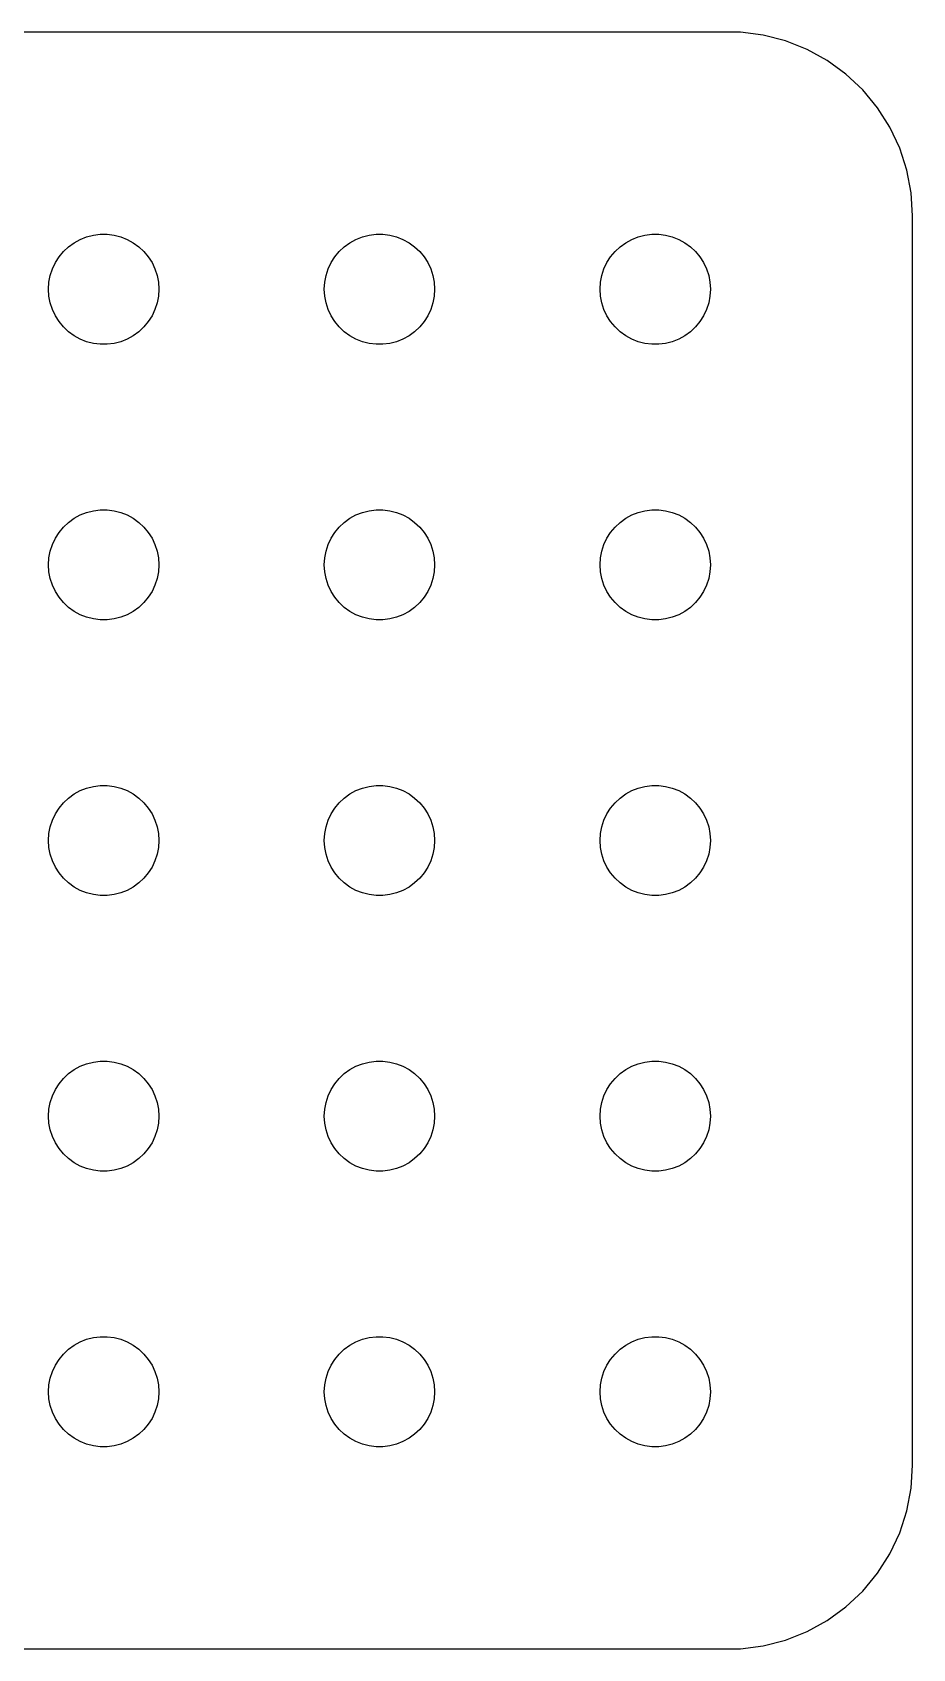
# Model space of a CAD drawing. Header units: metres. Extents: x -22 to 22, y 248 to 508.
# Drawn here: x -1.94 to 22, y 410.01 to 453.99 of the extents above; entities that cross this region are included whole.
import ezdxf

# ---------------------------------------------------------------- set-up
doc = ezdxf.new("R2010")
doc.units = ezdxf.units.M

msp = doc.modelspace()

# ---------------------------------------------------------------- linework, layer by layer
for p, q in [((17.3139, 453.99), (-17.3139, 453.99)), ((17.9369, 453.911), (17.3139, 453.99)), ((18.5451, 453.755), (17.9369, 453.911)), ((19.1289, 453.524), (18.5451, 453.755)), ((19.6791, 453.222), (19.1289, 453.524)), ((20.1871, 452.853), (19.6791, 453.222)), ((20.6448, 452.423), (20.1871, 452.853)), ((21.0451, 451.939), (20.6448, 452.423)), ((21.3815, 451.409), (21.0451, 451.939)), ((21.6489, 450.841), (21.3815, 451.409)), ((21.8429, 450.243), (21.6489, 450.841)), ((21.9606, 449.627), (21.8429, 450.243)), ((22, 449), (21.9606, 449.627)), ((22, 415), (22, 449)), ((-0.956131, 448.156), (-0.803726, 448.266)), ((-0.803726, 448.266), (-0.638657, 448.357)), ((-0.638657, 448.357), (-0.463516, 448.427)), ((-0.463516, 448.427), (-0.281067, 448.473)), ((-0.281067, 448.473), (-0.094177, 448.497)), ((-0.094177, 448.497), (0.094177, 448.497)), ((0.094177, 448.497), (0.281067, 448.473)), ((0.281067, 448.473), (0.463516, 448.427)), ((0.463516, 448.427), (0.638657, 448.357)), ((0.638657, 448.357), (0.803726, 448.266)), ((0.803726, 448.266), (0.956131, 448.156)), ((6.54385, 448.156), (6.69626, 448.266)), ((6.69626, 448.266), (6.86133, 448.357)), ((6.86133, 448.357), (7.03647, 448.427)), ((7.03647, 448.427), (7.21892, 448.473)), ((7.21892, 448.473), (7.40581, 448.497)), ((7.40581, 448.497), (7.59418, 448.497)), ((7.59418, 448.497), (7.78107, 448.473)), ((7.78107, 448.473), (7.96352, 448.427)), ((7.96352, 448.427), (8.13866, 448.357)), ((8.13866, 448.357), (8.30373, 448.266)), ((8.30373, 448.266), (8.45613, 448.156)), ((14.0439, 448.156), (14.1963, 448.266)), ((14.1963, 448.266), (14.3613, 448.357)), ((14.3613, 448.357), (14.5365, 448.427)), ((14.5365, 448.427), (14.7189, 448.473)), ((14.7189, 448.473), (14.9058, 448.497)), ((14.9058, 448.497), (15.0942, 448.497)), ((15.0942, 448.497), (15.2811, 448.473)), ((15.2811, 448.473), (15.4635, 448.427)), ((15.4635, 448.427), (15.6387, 448.357)), ((15.6387, 448.357), (15.8037, 448.266)), ((15.8037, 448.266), (15.9561, 448.156)), ((-1.39465, 447.552), (-1.31445, 447.723)), ((-1.31445, 447.723), (-1.21352, 447.882)), ((-1.21352, 447.882), (-1.09344, 448.027)), ((-1.09344, 448.027), (-0.956131, 448.156)), ((0.956131, 448.156), (1.09344, 448.027)), ((1.09344, 448.027), (1.21352, 447.882)), ((1.21352, 447.882), (1.31445, 447.723)), ((1.31445, 447.723), (1.39465, 447.552)), ((6.10533, 447.552), (6.18553, 447.723)), ((6.18553, 447.723), (6.28647, 447.882)), ((6.28647, 447.882), (6.40654, 448.027)), ((6.40654, 448.027), (6.54385, 448.156)), ((8.45613, 448.156), (8.59344, 448.027)), ((8.59344, 448.027), (8.71352, 447.882)), ((8.71352, 447.882), (8.81445, 447.723)), ((8.81445, 447.723), (8.89465, 447.552)), ((13.6053, 447.552), (13.6855, 447.723)), ((13.6855, 447.723), (13.7865, 447.882)), ((13.7865, 447.882), (13.9065, 448.027)), ((13.9065, 448.027), (14.0439, 448.156)), ((15.9561, 448.156), (16.0934, 448.027)), ((16.0934, 448.027), (16.2135, 447.882)), ((16.2135, 447.882), (16.3145, 447.723)), ((16.3145, 447.723), (16.3947, 447.552)), ((-1.48816, 447.188), (-1.45287, 447.373)), ((-1.45287, 447.373), (-1.39465, 447.552)), ((1.39465, 447.552), (1.45287, 447.373)), ((1.45287, 447.373), (1.48816, 447.188)), ((6.01183, 447.188), (6.04712, 447.373)), ((6.04712, 447.373), (6.10533, 447.552)), ((8.89465, 447.552), (8.95287, 447.373)), ((8.95287, 447.373), (8.98816, 447.188)), ((13.5118, 447.188), (13.5471, 447.373)), ((13.5471, 447.373), (13.6053, 447.552)), ((16.3947, 447.552), (16.4529, 447.373)), ((16.4529, 447.373), (16.4882, 447.188)), ((-1.5, 447), (-1.48816, 447.188)), ((-1.48816, 446.812), (-1.5, 447)), ((1.48816, 447.188), (1.5, 447)), ((1.5, 447), (1.48816, 446.812)), ((6, 447), (6.01183, 447.188)), ((6.01183, 446.812), (6, 447)), ((8.98816, 447.188), (9, 447)), ((9, 447), (8.98816, 446.812)), ((13.5, 447), (13.5118, 447.188)), ((13.5118, 446.812), (13.5, 447)), ((16.4882, 447.188), (16.5, 447)), ((16.5, 447), (16.4882, 446.812)), ((-1.45287, 446.627), (-1.48816, 446.812)), ((-1.39465, 446.448), (-1.45287, 446.627)), ((-1.31445, 446.277), (-1.39465, 446.448)), ((1.39465, 446.448), (1.31445, 446.277)), ((1.45287, 446.627), (1.39465, 446.448)), ((1.48816, 446.812), (1.45287, 446.627)), ((6.04712, 446.627), (6.01183, 446.812)), ((6.10533, 446.448), (6.04712, 446.627)), ((6.18553, 446.277), (6.10533, 446.448)), ((8.89465, 446.448), (8.81445, 446.277)), ((8.95287, 446.627), (8.89465, 446.448)), ((8.98816, 446.812), (8.95287, 446.627)), ((13.5471, 446.627), (13.5118, 446.812)), ((13.6053, 446.448), (13.5471, 446.627)), ((13.6855, 446.277), (13.6053, 446.448)), ((16.3947, 446.448), (16.3145, 446.277)), ((16.4529, 446.627), (16.3947, 446.448)), ((16.4882, 446.812), (16.4529, 446.627)), ((-1.21352, 446.118), (-1.31445, 446.277)), ((-1.09344, 445.973), (-1.21352, 446.118)), ((-0.956131, 445.844), (-1.09344, 445.973)), ((1.09344, 445.973), (0.956131, 445.844)), ((1.21352, 446.118), (1.09344, 445.973)), ((1.31445, 446.277), (1.21352, 446.118)), ((6.28647, 446.118), (6.18553, 446.277)), ((6.40654, 445.973), (6.28647, 446.118)), ((6.54385, 445.844), (6.40654, 445.973)), ((8.59344, 445.973), (8.45613, 445.844)), ((8.71352, 446.118), (8.59344, 445.973)), ((8.81445, 446.277), (8.71352, 446.118)), ((13.7865, 446.118), (13.6855, 446.277)), ((13.9065, 445.973), (13.7865, 446.118)), ((14.0439, 445.844), (13.9065, 445.973)), ((16.0934, 445.973), (15.9561, 445.844)), ((16.2135, 446.118), (16.0934, 445.973)), ((16.3145, 446.277), (16.2135, 446.118)), ((-0.803726, 445.734), (-0.956131, 445.844)), ((-0.638657, 445.643), (-0.803726, 445.734)), ((-0.463516, 445.573), (-0.638657, 445.643)), ((-0.281067, 445.527), (-0.463516, 445.573)), ((-0.094177, 445.503), (-0.281067, 445.527)), ((0.281067, 445.527), (0.094177, 445.503)), ((0.463516, 445.573), (0.281067, 445.527)), ((0.638657, 445.643), (0.463516, 445.573)), ((0.803726, 445.734), (0.638657, 445.643)), ((0.956131, 445.844), (0.803726, 445.734)), ((6.69626, 445.734), (6.54385, 445.844)), ((6.86133, 445.643), (6.69626, 445.734)), ((7.03647, 445.573), (6.86133, 445.643)), ((7.21892, 445.527), (7.03647, 445.573)), ((7.40581, 445.503), (7.21892, 445.527)), ((7.78107, 445.527), (7.59418, 445.503)), ((7.96352, 445.573), (7.78107, 445.527)), ((8.13866, 445.643), (7.96352, 445.573)), ((8.30373, 445.734), (8.13866, 445.643)), ((8.45613, 445.844), (8.30373, 445.734)), ((14.1963, 445.734), (14.0439, 445.844)), ((14.3613, 445.643), (14.1963, 445.734)), ((14.5365, 445.573), (14.3613, 445.643)), ((14.7189, 445.527), (14.5365, 445.573)), ((14.9058, 445.503), (14.7189, 445.527)), ((15.2811, 445.527), (15.0942, 445.503)), ((15.4635, 445.573), (15.2811, 445.527)), ((15.6387, 445.643), (15.4635, 445.573)), ((15.8037, 445.734), (15.6387, 445.643)), ((15.9561, 445.844), (15.8037, 445.734)), ((0.094177, 445.503), (-0.094177, 445.503)), ((7.59418, 445.503), (7.40581, 445.503)), ((15.0942, 445.503), (14.9058, 445.503)), ((-0.956131, 440.656), (-0.803726, 440.766)), ((-0.803726, 440.766), (-0.638657, 440.857)), ((-0.638657, 440.857), (-0.463516, 440.927)), ((-0.463516, 440.927), (-0.281067, 440.973)), ((-0.281067, 440.973), (-0.094177, 440.997)), ((-0.094177, 440.997), (0.094177, 440.997)), ((0.094177, 440.997), (0.281067, 440.973)), ((0.281067, 440.973), (0.463516, 440.927)), ((0.463516, 440.927), (0.638657, 440.857)), ((0.638657, 440.857), (0.803726, 440.766)), ((0.803726, 440.766), (0.956131, 440.656)), ((6.54385, 440.656), (6.69626, 440.766)), ((6.69626, 440.766), (6.86133, 440.857)), ((6.86133, 440.857), (7.03647, 440.927)), ((7.03647, 440.927), (7.21892, 440.973)), ((7.21892, 440.973), (7.40581, 440.997)), ((7.40581, 440.997), (7.59418, 440.997)), ((7.59418, 440.997), (7.78107, 440.973)), ((7.78107, 440.973), (7.96352, 440.927)), ((7.96352, 440.927), (8.13866, 440.857)), ((8.13866, 440.857), (8.30373, 440.766)), ((8.30373, 440.766), (8.45613, 440.656)), ((14.0439, 440.656), (14.1963, 440.766)), ((14.1963, 440.766), (14.3613, 440.857)), ((14.3613, 440.857), (14.5365, 440.927)), ((14.5365, 440.927), (14.7189, 440.973)), ((14.7189, 440.973), (14.9058, 440.997)), ((14.9058, 440.997), (15.0942, 440.997)), ((15.0942, 440.997), (15.2811, 440.973)), ((15.2811, 440.973), (15.4635, 440.927)), ((15.4635, 440.927), (15.6387, 440.857)), ((15.6387, 440.857), (15.8037, 440.766)), ((15.8037, 440.766), (15.9561, 440.656)), ((-1.31445, 440.223), (-1.21352, 440.382)), ((-1.21352, 440.382), (-1.09344, 440.527)), ((-1.09344, 440.527), (-0.956131, 440.656)), ((0.956131, 440.656), (1.09344, 440.527)), ((1.09344, 440.527), (1.21352, 440.382)), ((1.21352, 440.382), (1.31445, 440.223)), ((6.18553, 440.223), (6.28647, 440.382)), ((6.28647, 440.382), (6.40654, 440.527)), ((6.40654, 440.527), (6.54385, 440.656)), ((8.45613, 440.656), (8.59344, 440.527)), ((8.59344, 440.527), (8.71352, 440.382)), ((8.71352, 440.382), (8.81445, 440.223)), ((13.6855, 440.223), (13.7865, 440.382)), ((13.7865, 440.382), (13.9065, 440.527)), ((13.9065, 440.527), (14.0439, 440.656)), ((15.9561, 440.656), (16.0934, 440.527)), ((16.0934, 440.527), (16.2135, 440.382)), ((16.2135, 440.382), (16.3145, 440.223)), ((-1.48816, 439.688), (-1.45287, 439.873)), ((-1.45287, 439.873), (-1.39465, 440.052)), ((-1.39465, 440.052), (-1.31445, 440.223)), ((1.31445, 440.223), (1.39465, 440.052)), ((1.39465, 440.052), (1.45287, 439.873)), ((1.45287, 439.873), (1.48816, 439.688)), ((6.01183, 439.688), (6.04712, 439.873)), ((6.04712, 439.873), (6.10533, 440.052)), ((6.10533, 440.052), (6.18553, 440.223)), ((8.81445, 440.223), (8.89465, 440.052)), ((8.89465, 440.052), (8.95287, 439.873)), ((8.95287, 439.873), (8.98816, 439.688)), ((13.5118, 439.688), (13.5471, 439.873)), ((13.5471, 439.873), (13.6053, 440.052)), ((13.6053, 440.052), (13.6855, 440.223)), ((16.3145, 440.223), (16.3947, 440.052)), ((16.3947, 440.052), (16.4529, 439.873)), ((16.4529, 439.873), (16.4882, 439.688)), ((-1.5, 439.5), (-1.48816, 439.688)), ((-1.48816, 439.312), (-1.5, 439.5)), ((1.48816, 439.688), (1.5, 439.5)), ((1.5, 439.5), (1.48816, 439.312)), ((6, 439.5), (6.01183, 439.688)), ((6.01183, 439.312), (6, 439.5)), ((8.98816, 439.688), (9, 439.5)), ((9, 439.5), (8.98816, 439.312)), ((13.5, 439.5), (13.5118, 439.688)), ((13.5118, 439.312), (13.5, 439.5)), ((16.4882, 439.688), (16.5, 439.5)), ((16.5, 439.5), (16.4882, 439.312)), ((-1.45287, 439.127), (-1.48816, 439.312)), ((-1.39465, 438.948), (-1.45287, 439.127)), ((-1.31445, 438.777), (-1.39465, 438.948)), ((1.39465, 438.948), (1.31445, 438.777)), ((1.45287, 439.127), (1.39465, 438.948)), ((1.48816, 439.312), (1.45287, 439.127)), ((6.04712, 439.127), (6.01183, 439.312)), ((6.10533, 438.948), (6.04712, 439.127)), ((6.18553, 438.777), (6.10533, 438.948)), ((8.89465, 438.948), (8.81445, 438.777)), ((8.95287, 439.127), (8.89465, 438.948)), ((8.98816, 439.312), (8.95287, 439.127)), ((13.5471, 439.127), (13.5118, 439.312)), ((13.6053, 438.948), (13.5471, 439.127)), ((13.6855, 438.777), (13.6053, 438.948)), ((16.3947, 438.948), (16.3145, 438.777)), ((16.4529, 439.127), (16.3947, 438.948)), ((16.4882, 439.312), (16.4529, 439.127)), ((-1.21352, 438.618), (-1.31445, 438.777)), ((-1.09344, 438.473), (-1.21352, 438.618)), ((1.21352, 438.618), (1.09344, 438.473)), ((1.31445, 438.777), (1.21352, 438.618)), ((6.28647, 438.618), (6.18553, 438.777)), ((6.40654, 438.473), (6.28647, 438.618)), ((8.71352, 438.618), (8.59344, 438.473)), ((8.81445, 438.777), (8.71352, 438.618)), ((13.7865, 438.618), (13.6855, 438.777)), ((13.9065, 438.473), (13.7865, 438.618)), ((16.2135, 438.618), (16.0934, 438.473)), ((16.3145, 438.777), (16.2135, 438.618)), ((-0.956131, 438.344), (-1.09344, 438.473)), ((-0.803726, 438.234), (-0.956131, 438.344)), ((-0.638657, 438.143), (-0.803726, 438.234)), ((-0.463516, 438.073), (-0.638657, 438.143)), ((-0.281067, 438.027), (-0.463516, 438.073)), ((0.463516, 438.073), (0.281067, 438.027)), ((0.638657, 438.143), (0.463516, 438.073)), ((0.803726, 438.234), (0.638657, 438.143)), ((0.956131, 438.344), (0.803726, 438.234)), ((1.09344, 438.473), (0.956131, 438.344)), ((6.54385, 438.344), (6.40654, 438.473)), ((6.69626, 438.234), (6.54385, 438.344)), ((6.86133, 438.143), (6.69626, 438.234)), ((7.03647, 438.073), (6.86133, 438.143)), ((7.21892, 438.027), (7.03647, 438.073)), ((7.96352, 438.073), (7.78107, 438.027)), ((8.13866, 438.143), (7.96352, 438.073)), ((8.30373, 438.234), (8.13866, 438.143)), ((8.45613, 438.344), (8.30373, 438.234)), ((8.59344, 438.473), (8.45613, 438.344)), ((14.0439, 438.344), (13.9065, 438.473)), ((14.1963, 438.234), (14.0439, 438.344)), ((14.3613, 438.143), (14.1963, 438.234)), ((14.5365, 438.073), (14.3613, 438.143)), ((14.7189, 438.027), (14.5365, 438.073)), ((15.4635, 438.073), (15.2811, 438.027)), ((15.6387, 438.143), (15.4635, 438.073)), ((15.8037, 438.234), (15.6387, 438.143)), ((15.9561, 438.344), (15.8037, 438.234)), ((16.0934, 438.473), (15.9561, 438.344)), ((-0.094177, 438.003), (-0.281067, 438.027)), ((0.094177, 438.003), (-0.094177, 438.003)), ((0.281067, 438.027), (0.094177, 438.003)), ((7.40581, 438.003), (7.21892, 438.027)), ((7.59418, 438.003), (7.40581, 438.003)), ((7.78107, 438.027), (7.59418, 438.003)), ((14.9058, 438.003), (14.7189, 438.027)), ((15.0942, 438.003), (14.9058, 438.003)), ((15.2811, 438.027), (15.0942, 438.003)), ((-0.956131, 433.156), (-0.803726, 433.266)), ((-0.803726, 433.266), (-0.638657, 433.357)), ((-0.638657, 433.357), (-0.463516, 433.427)), ((-0.463516, 433.427), (-0.281067, 433.473)), ((-0.281067, 433.473), (-0.094177, 433.497)), ((-0.094177, 433.497), (0.094177, 433.497)), ((0.094177, 433.497), (0.281067, 433.473)), ((0.281067, 433.473), (0.463516, 433.427)), ((0.463516, 433.427), (0.638657, 433.357)), ((0.638657, 433.357), (0.803726, 433.266)), ((0.803726, 433.266), (0.956131, 433.156)), ((6.54385, 433.156), (6.69626, 433.266)), ((6.69626, 433.266), (6.86133, 433.357)), ((6.86133, 433.357), (7.03647, 433.427)), ((7.03647, 433.427), (7.21892, 433.473)), ((7.21892, 433.473), (7.40581, 433.497)), ((7.40581, 433.497), (7.59418, 433.497)), ((7.59418, 433.497), (7.78107, 433.473)), ((7.78107, 433.473), (7.96352, 433.427)), ((7.96352, 433.427), (8.13866, 433.357)), ((8.13866, 433.357), (8.30373, 433.266)), ((8.30373, 433.266), (8.45613, 433.156)), ((14.0439, 433.156), (14.1963, 433.266)), ((14.1963, 433.266), (14.3613, 433.357)), ((14.3613, 433.357), (14.5365, 433.427)), ((14.5365, 433.427), (14.7189, 433.473)), ((14.7189, 433.473), (14.9058, 433.497)), ((14.9058, 433.497), (15.0942, 433.497)), ((15.0942, 433.497), (15.2811, 433.473)), ((15.2811, 433.473), (15.4635, 433.427)), ((15.4635, 433.427), (15.6387, 433.357)), ((15.6387, 433.357), (15.8037, 433.266)), ((15.8037, 433.266), (15.9561, 433.156)), ((-1.31445, 432.723), (-1.21352, 432.882)), ((-1.21352, 432.882), (-1.09344, 433.027)), ((-1.09344, 433.027), (-0.956131, 433.156)), ((0.956131, 433.156), (1.09344, 433.027)), ((1.09344, 433.027), (1.21352, 432.882)), ((1.21352, 432.882), (1.31445, 432.723)), ((6.18553, 432.723), (6.28647, 432.882)), ((6.28647, 432.882), (6.40654, 433.027)), ((6.40654, 433.027), (6.54385, 433.156)), ((8.45613, 433.156), (8.59344, 433.027)), ((8.59344, 433.027), (8.71352, 432.882)), ((8.71352, 432.882), (8.81445, 432.723)), ((13.6855, 432.723), (13.7865, 432.882)), ((13.7865, 432.882), (13.9065, 433.027)), ((13.9065, 433.027), (14.0439, 433.156)), ((15.9561, 433.156), (16.0934, 433.027)), ((16.0934, 433.027), (16.2135, 432.882)), ((16.2135, 432.882), (16.3145, 432.723)), ((-1.48816, 432.188), (-1.45287, 432.373)), ((-1.45287, 432.373), (-1.39465, 432.552)), ((-1.39465, 432.552), (-1.31445, 432.723)), ((1.31445, 432.723), (1.39465, 432.552)), ((1.39465, 432.552), (1.45287, 432.373)), ((1.45287, 432.373), (1.48816, 432.188)), ((6.01183, 432.188), (6.04712, 432.373)), ((6.04712, 432.373), (6.10533, 432.552)), ((6.10533, 432.552), (6.18553, 432.723)), ((8.81445, 432.723), (8.89465, 432.552)), ((8.89465, 432.552), (8.95287, 432.373)), ((8.95287, 432.373), (8.98816, 432.188)), ((13.5118, 432.188), (13.5471, 432.373)), ((13.5471, 432.373), (13.6053, 432.552)), ((13.6053, 432.552), (13.6855, 432.723)), ((16.3145, 432.723), (16.3947, 432.552)), ((16.3947, 432.552), (16.4529, 432.373)), ((16.4529, 432.373), (16.4882, 432.188)), ((-1.5, 432), (-1.48816, 432.188)), ((-1.48816, 431.812), (-1.5, 432)), ((1.48816, 432.188), (1.5, 432)), ((1.5, 432), (1.48816, 431.812)), ((6, 432), (6.01183, 432.188)), ((6.01183, 431.812), (6, 432)), ((8.98816, 432.188), (9, 432)), ((9, 432), (8.98816, 431.812)), ((13.5, 432), (13.5118, 432.188)), ((13.5118, 431.812), (13.5, 432)), ((16.4882, 432.188), (16.5, 432)), ((16.5, 432), (16.4882, 431.812)), ((-1.45287, 431.627), (-1.48816, 431.812)), ((-1.39465, 431.448), (-1.45287, 431.627)), ((-1.31445, 431.277), (-1.39465, 431.448)), ((1.39465, 431.448), (1.31445, 431.277)), ((1.45287, 431.627), (1.39465, 431.448)), ((1.48816, 431.812), (1.45287, 431.627)), ((6.04712, 431.627), (6.01183, 431.812)), ((6.10533, 431.448), (6.04712, 431.627)), ((6.18553, 431.277), (6.10533, 431.448)), ((8.89465, 431.448), (8.81445, 431.277)), ((8.95287, 431.627), (8.89465, 431.448)), ((8.98816, 431.812), (8.95287, 431.627)), ((13.5471, 431.627), (13.5118, 431.812)), ((13.6053, 431.448), (13.5471, 431.627)), ((13.6855, 431.277), (13.6053, 431.448)), ((16.3947, 431.448), (16.3145, 431.277)), ((16.4529, 431.627), (16.3947, 431.448)), ((16.4882, 431.812), (16.4529, 431.627)), ((-1.21352, 431.118), (-1.31445, 431.277)), ((-1.09344, 430.973), (-1.21352, 431.118)), ((1.21352, 431.118), (1.09344, 430.973)), ((1.31445, 431.277), (1.21352, 431.118)), ((6.28647, 431.118), (6.18553, 431.277)), ((6.40654, 430.973), (6.28647, 431.118)), ((8.71352, 431.118), (8.59344, 430.973)), ((8.81445, 431.277), (8.71352, 431.118)), ((13.7865, 431.118), (13.6855, 431.277)), ((13.9065, 430.973), (13.7865, 431.118)), ((16.2135, 431.118), (16.0934, 430.973)), ((16.3145, 431.277), (16.2135, 431.118)), ((-0.956131, 430.844), (-1.09344, 430.973)), ((-0.803726, 430.734), (-0.956131, 430.844)), ((-0.638657, 430.643), (-0.803726, 430.734)), ((-0.463516, 430.573), (-0.638657, 430.643)), ((-0.281067, 430.527), (-0.463516, 430.573)), ((0.463516, 430.573), (0.281067, 430.527)), ((0.638657, 430.643), (0.463516, 430.573)), ((0.803726, 430.734), (0.638657, 430.643)), ((0.956131, 430.844), (0.803726, 430.734)), ((1.09344, 430.973), (0.956131, 430.844)), ((6.54385, 430.844), (6.40654, 430.973)), ((6.69626, 430.734), (6.54385, 430.844)), ((6.86133, 430.643), (6.69626, 430.734)), ((7.03647, 430.573), (6.86133, 430.643)), ((7.21892, 430.527), (7.03647, 430.573)), ((7.96352, 430.573), (7.78107, 430.527)), ((8.13866, 430.643), (7.96352, 430.573)), ((8.30373, 430.734), (8.13866, 430.643)), ((8.45613, 430.844), (8.30373, 430.734)), ((8.59344, 430.973), (8.45613, 430.844)), ((14.0439, 430.844), (13.9065, 430.973)), ((14.1963, 430.734), (14.0439, 430.844)), ((14.3613, 430.643), (14.1963, 430.734)), ((14.5365, 430.573), (14.3613, 430.643)), ((14.7189, 430.527), (14.5365, 430.573)), ((15.4635, 430.573), (15.2811, 430.527)), ((15.6387, 430.643), (15.4635, 430.573)), ((15.8037, 430.734), (15.6387, 430.643)), ((15.9561, 430.844), (15.8037, 430.734)), ((16.0934, 430.973), (15.9561, 430.844)), ((-0.094177, 430.503), (-0.281067, 430.527)), ((0.094177, 430.503), (-0.094177, 430.503)), ((0.281067, 430.527), (0.094177, 430.503)), ((7.40581, 430.503), (7.21892, 430.527)), ((7.59418, 430.503), (7.40581, 430.503)), ((7.78107, 430.527), (7.59418, 430.503)), ((14.9058, 430.503), (14.7189, 430.527)), ((15.0942, 430.503), (14.9058, 430.503)), ((15.2811, 430.527), (15.0942, 430.503)), ((-0.956131, 425.656), (-0.803726, 425.766)), ((-0.803726, 425.766), (-0.638657, 425.857)), ((-0.638657, 425.857), (-0.463516, 425.927)), ((-0.463516, 425.927), (-0.281067, 425.973)), ((-0.281067, 425.973), (-0.094177, 425.997)), ((-0.094177, 425.997), (0.094177, 425.997)), ((0.094177, 425.997), (0.281067, 425.973)), ((0.281067, 425.973), (0.463516, 425.927)), ((0.463516, 425.927), (0.638657, 425.857)), ((0.638657, 425.857), (0.803726, 425.766)), ((0.803726, 425.766), (0.956131, 425.656)), ((6.54385, 425.656), (6.69626, 425.766)), ((6.69626, 425.766), (6.86133, 425.857)), ((6.86133, 425.857), (7.03647, 425.927)), ((7.03647, 425.927), (7.21892, 425.973)), ((7.21892, 425.973), (7.40581, 425.997)), ((7.40581, 425.997), (7.59418, 425.997)), ((7.59418, 425.997), (7.78107, 425.973)), ((7.78107, 425.973), (7.96352, 425.927)), ((7.96352, 425.927), (8.13866, 425.857)), ((8.13866, 425.857), (8.30373, 425.766)), ((8.30373, 425.766), (8.45613, 425.656)), ((14.0439, 425.656), (14.1963, 425.766)), ((14.1963, 425.766), (14.3613, 425.857)), ((14.3613, 425.857), (14.5365, 425.927)), ((14.5365, 425.927), (14.7189, 425.973)), ((14.7189, 425.973), (14.9058, 425.997)), ((14.9058, 425.997), (15.0942, 425.997)), ((15.0942, 425.997), (15.2811, 425.973)), ((15.2811, 425.973), (15.4635, 425.927)), ((15.4635, 425.927), (15.6387, 425.857)), ((15.6387, 425.857), (15.8037, 425.766)), ((15.8037, 425.766), (15.9561, 425.656)), ((-1.31445, 425.223), (-1.21352, 425.382)), ((-1.21352, 425.382), (-1.09344, 425.527)), ((-1.09344, 425.527), (-0.956131, 425.656)), ((0.956131, 425.656), (1.09344, 425.527)), ((1.09344, 425.527), (1.21352, 425.382)), ((1.21352, 425.382), (1.31445, 425.223)), ((6.18553, 425.223), (6.28647, 425.382)), ((6.28647, 425.382), (6.40654, 425.527)), ((6.40654, 425.527), (6.54385, 425.656)), ((8.45613, 425.656), (8.59344, 425.527)), ((8.59344, 425.527), (8.71352, 425.382)), ((8.71352, 425.382), (8.81445, 425.223)), ((13.6855, 425.223), (13.7865, 425.382)), ((13.7865, 425.382), (13.9065, 425.527)), ((13.9065, 425.527), (14.0439, 425.656)), ((15.9561, 425.656), (16.0934, 425.527)), ((16.0934, 425.527), (16.2135, 425.382)), ((16.2135, 425.382), (16.3145, 425.223)), ((-1.48816, 424.688), (-1.45287, 424.873)), ((-1.45287, 424.873), (-1.39465, 425.052)), ((-1.39465, 425.052), (-1.31445, 425.223)), ((1.31445, 425.223), (1.39465, 425.052)), ((1.39465, 425.052), (1.45287, 424.873)), ((1.45287, 424.873), (1.48816, 424.688)), ((6.01183, 424.688), (6.04712, 424.873)), ((6.04712, 424.873), (6.10533, 425.052)), ((6.10533, 425.052), (6.18553, 425.223)), ((8.81445, 425.223), (8.89465, 425.052)), ((8.89465, 425.052), (8.95287, 424.873)), ((8.95287, 424.873), (8.98816, 424.688)), ((13.5118, 424.688), (13.5471, 424.873)), ((13.5471, 424.873), (13.6053, 425.052)), ((13.6053, 425.052), (13.6855, 425.223)), ((16.3145, 425.223), (16.3947, 425.052)), ((16.3947, 425.052), (16.4529, 424.873)), ((16.4529, 424.873), (16.4882, 424.688)), ((-1.5, 424.5), (-1.48816, 424.688)), ((-1.48816, 424.312), (-1.5, 424.5)), ((1.48816, 424.688), (1.5, 424.5)), ((1.5, 424.5), (1.48816, 424.312)), ((6, 424.5), (6.01183, 424.688)), ((6.01183, 424.312), (6, 424.5)), ((8.98816, 424.688), (9, 424.5)), ((9, 424.5), (8.98816, 424.312)), ((13.5, 424.5), (13.5118, 424.688)), ((13.5118, 424.312), (13.5, 424.5)), ((16.4882, 424.688), (16.5, 424.5)), ((16.5, 424.5), (16.4882, 424.312)), ((-1.45287, 424.127), (-1.48816, 424.312)), ((-1.39465, 423.948), (-1.45287, 424.127)), ((1.45287, 424.127), (1.39465, 423.948)), ((1.48816, 424.312), (1.45287, 424.127)), ((6.04712, 424.127), (6.01183, 424.312)), ((6.10533, 423.948), (6.04712, 424.127)), ((8.95287, 424.127), (8.89465, 423.948)), ((8.98816, 424.312), (8.95287, 424.127)), ((13.5471, 424.127), (13.5118, 424.312)), ((13.6053, 423.948), (13.5471, 424.127)), ((16.4529, 424.127), (16.3947, 423.948)), ((16.4882, 424.312), (16.4529, 424.127)), ((-1.31445, 423.777), (-1.39465, 423.948)), ((-1.21352, 423.618), (-1.31445, 423.777)), ((-1.09344, 423.473), (-1.21352, 423.618)), ((1.21352, 423.618), (1.09344, 423.473)), ((1.31445, 423.777), (1.21352, 423.618)), ((1.39465, 423.948), (1.31445, 423.777)), ((6.18553, 423.777), (6.10533, 423.948)), ((6.28647, 423.618), (6.18553, 423.777)), ((6.40654, 423.473), (6.28647, 423.618)), ((8.71352, 423.618), (8.59344, 423.473)), ((8.81445, 423.777), (8.71352, 423.618)), ((8.89465, 423.948), (8.81445, 423.777)), ((13.6855, 423.777), (13.6053, 423.948)), ((13.7865, 423.618), (13.6855, 423.777)), ((13.9065, 423.473), (13.7865, 423.618)), ((16.2135, 423.618), (16.0934, 423.473)), ((16.3145, 423.777), (16.2135, 423.618)), ((16.3947, 423.948), (16.3145, 423.777)), ((-0.956131, 423.344), (-1.09344, 423.473)), ((-0.803726, 423.234), (-0.956131, 423.344)), ((-0.638657, 423.143), (-0.803726, 423.234)), ((-0.463516, 423.073), (-0.638657, 423.143)), ((0.638657, 423.143), (0.463516, 423.073)), ((0.803726, 423.234), (0.638657, 423.143)), ((0.956131, 423.344), (0.803726, 423.234)), ((1.09344, 423.473), (0.956131, 423.344)), ((6.54385, 423.344), (6.40654, 423.473)), ((6.69626, 423.234), (6.54385, 423.344)), ((6.86133, 423.143), (6.69626, 423.234)), ((7.03647, 423.073), (6.86133, 423.143)), ((8.13866, 423.143), (7.96352, 423.073)), ((8.30373, 423.234), (8.13866, 423.143)), ((8.45613, 423.344), (8.30373, 423.234)), ((8.59344, 423.473), (8.45613, 423.344)), ((14.0439, 423.344), (13.9065, 423.473)), ((14.1963, 423.234), (14.0439, 423.344)), ((14.3613, 423.143), (14.1963, 423.234)), ((14.5365, 423.073), (14.3613, 423.143)), ((15.6387, 423.143), (15.4635, 423.073)), ((15.8037, 423.234), (15.6387, 423.143)), ((15.9561, 423.344), (15.8037, 423.234)), ((16.0934, 423.473), (15.9561, 423.344)), ((-0.281067, 423.027), (-0.463516, 423.073)), ((-0.094177, 423.003), (-0.281067, 423.027)), ((0.094177, 423.003), (-0.094177, 423.003)), ((0.281067, 423.027), (0.094177, 423.003)), ((0.463516, 423.073), (0.281067, 423.027)), ((7.21892, 423.027), (7.03647, 423.073)), ((7.40581, 423.003), (7.21892, 423.027)), ((7.59418, 423.003), (7.40581, 423.003)), ((7.78107, 423.027), (7.59418, 423.003)), ((7.96352, 423.073), (7.78107, 423.027)), ((14.7189, 423.027), (14.5365, 423.073)), ((14.9058, 423.003), (14.7189, 423.027)), ((15.0942, 423.003), (14.9058, 423.003)), ((15.2811, 423.027), (15.0942, 423.003)), ((15.4635, 423.073), (15.2811, 423.027)), ((-0.956131, 418.156), (-0.803726, 418.266)), ((-0.803726, 418.266), (-0.638657, 418.357)), ((-0.638657, 418.357), (-0.463516, 418.427)), ((-0.463516, 418.427), (-0.281067, 418.473)), ((-0.281067, 418.473), (-0.094177, 418.497)), ((-0.094177, 418.497), (0.094177, 418.497)), ((0.094177, 418.497), (0.281067, 418.473)), ((0.281067, 418.473), (0.463516, 418.427)), ((0.463516, 418.427), (0.638657, 418.357)), ((0.638657, 418.357), (0.803726, 418.266)), ((0.803726, 418.266), (0.956131, 418.156)), ((6.54385, 418.156), (6.69626, 418.266)), ((6.69626, 418.266), (6.86133, 418.357)), ((6.86133, 418.357), (7.03647, 418.427)), ((7.03647, 418.427), (7.21892, 418.473)), ((7.21892, 418.473), (7.40581, 418.497)), ((7.40581, 418.497), (7.59418, 418.497)), ((7.59418, 418.497), (7.78107, 418.473)), ((7.78107, 418.473), (7.96352, 418.427)), ((7.96352, 418.427), (8.13866, 418.357)), ((8.13866, 418.357), (8.30373, 418.266)), ((8.30373, 418.266), (8.45613, 418.156)), ((14.0439, 418.156), (14.1963, 418.266)), ((14.1963, 418.266), (14.3613, 418.357)), ((14.3613, 418.357), (14.5365, 418.427)), ((14.5365, 418.427), (14.7189, 418.473)), ((14.7189, 418.473), (14.9058, 418.497)), ((14.9058, 418.497), (15.0942, 418.497)), ((15.0942, 418.497), (15.2811, 418.473)), ((15.2811, 418.473), (15.4635, 418.427)), ((15.4635, 418.427), (15.6387, 418.357)), ((15.6387, 418.357), (15.8037, 418.266)), ((15.8037, 418.266), (15.9561, 418.156)), ((-1.31445, 417.723), (-1.21352, 417.882)), ((-1.21352, 417.882), (-1.09344, 418.027)), ((-1.09344, 418.027), (-0.956131, 418.156)), ((0.956131, 418.156), (1.09344, 418.027)), ((1.09344, 418.027), (1.21352, 417.882)), ((1.21352, 417.882), (1.31445, 417.723)), ((6.18553, 417.723), (6.28647, 417.882)), ((6.28647, 417.882), (6.40654, 418.027)), ((6.40654, 418.027), (6.54385, 418.156)), ((8.45613, 418.156), (8.59344, 418.027)), ((8.59344, 418.027), (8.71352, 417.882)), ((8.71352, 417.882), (8.81445, 417.723)), ((13.6855, 417.723), (13.7865, 417.882)), ((13.7865, 417.882), (13.9065, 418.027)), ((13.9065, 418.027), (14.0439, 418.156)), ((15.9561, 418.156), (16.0934, 418.027)), ((16.0934, 418.027), (16.2135, 417.882)), ((16.2135, 417.882), (16.3145, 417.723)), ((-1.48816, 417.188), (-1.45287, 417.373)), ((-1.45287, 417.373), (-1.39465, 417.552)), ((-1.39465, 417.552), (-1.31445, 417.723)), ((1.31445, 417.723), (1.39465, 417.552)), ((1.39465, 417.552), (1.45287, 417.373)), ((1.45287, 417.373), (1.48816, 417.188)), ((6.01183, 417.188), (6.04712, 417.373)), ((6.04712, 417.373), (6.10533, 417.552)), ((6.10533, 417.552), (6.18553, 417.723)), ((8.81445, 417.723), (8.89465, 417.552)), ((8.89465, 417.552), (8.95287, 417.373)), ((8.95287, 417.373), (8.98816, 417.188)), ((13.5118, 417.188), (13.5471, 417.373)), ((13.5471, 417.373), (13.6053, 417.552)), ((13.6053, 417.552), (13.6855, 417.723)), ((16.3145, 417.723), (16.3947, 417.552)), ((16.3947, 417.552), (16.4529, 417.373)), ((16.4529, 417.373), (16.4882, 417.188)), ((-1.5, 417), (-1.48816, 417.188)), ((-1.48816, 416.812), (-1.5, 417)), ((1.48816, 417.188), (1.5, 417)), ((1.5, 417), (1.48816, 416.812)), ((6, 417), (6.01183, 417.188)), ((6.01183, 416.812), (6, 417)), ((8.98816, 417.188), (9, 417)), ((9, 417), (8.98816, 416.812)), ((13.5, 417), (13.5118, 417.188)), ((13.5118, 416.812), (13.5, 417)), ((16.4882, 417.188), (16.5, 417)), ((16.5, 417), (16.4882, 416.812)), ((-1.45287, 416.627), (-1.48816, 416.812)), ((-1.39465, 416.448), (-1.45287, 416.627)), ((1.45287, 416.627), (1.39465, 416.448)), ((1.48816, 416.812), (1.45287, 416.627)), ((6.04712, 416.627), (6.01183, 416.812)), ((6.10533, 416.448), (6.04712, 416.627)), ((8.95287, 416.627), (8.89465, 416.448)), ((8.98816, 416.812), (8.95287, 416.627)), ((13.5471, 416.627), (13.5118, 416.812)), ((13.6053, 416.448), (13.5471, 416.627)), ((16.4529, 416.627), (16.3947, 416.448)), ((16.4882, 416.812), (16.4529, 416.627)), ((-1.31445, 416.277), (-1.39465, 416.448)), ((-1.21352, 416.118), (-1.31445, 416.277)), ((-1.09344, 415.973), (-1.21352, 416.118)), ((1.21352, 416.118), (1.09344, 415.973)), ((1.31445, 416.277), (1.21352, 416.118)), ((1.39465, 416.448), (1.31445, 416.277)), ((6.18553, 416.277), (6.10533, 416.448)), ((6.28647, 416.118), (6.18553, 416.277)), ((6.40654, 415.973), (6.28647, 416.118)), ((8.71352, 416.118), (8.59344, 415.973)), ((8.81445, 416.277), (8.71352, 416.118)), ((8.89465, 416.448), (8.81445, 416.277)), ((13.6855, 416.277), (13.6053, 416.448)), ((13.7865, 416.118), (13.6855, 416.277)), ((13.9065, 415.973), (13.7865, 416.118)), ((16.2135, 416.118), (16.0934, 415.973)), ((16.3145, 416.277), (16.2135, 416.118)), ((16.3947, 416.448), (16.3145, 416.277)), ((-0.956131, 415.844), (-1.09344, 415.973)), ((-0.803726, 415.734), (-0.956131, 415.844)), ((-0.638657, 415.643), (-0.803726, 415.734)), ((-0.463516, 415.573), (-0.638657, 415.643)), ((0.638657, 415.643), (0.463516, 415.573)), ((0.803726, 415.734), (0.638657, 415.643)), ((0.956131, 415.844), (0.803726, 415.734)), ((1.09344, 415.973), (0.956131, 415.844)), ((6.54385, 415.844), (6.40654, 415.973)), ((6.69626, 415.734), (6.54385, 415.844)), ((6.86133, 415.643), (6.69626, 415.734)), ((7.03647, 415.573), (6.86133, 415.643)), ((8.13866, 415.643), (7.96352, 415.573)), ((8.30373, 415.734), (8.13866, 415.643)), ((8.45613, 415.844), (8.30373, 415.734)), ((8.59344, 415.973), (8.45613, 415.844)), ((14.0439, 415.844), (13.9065, 415.973)), ((14.1963, 415.734), (14.0439, 415.844)), ((14.3613, 415.643), (14.1963, 415.734)), ((14.5365, 415.573), (14.3613, 415.643)), ((15.6387, 415.643), (15.4635, 415.573)), ((15.8037, 415.734), (15.6387, 415.643)), ((15.9561, 415.844), (15.8037, 415.734)), ((16.0934, 415.973), (15.9561, 415.844)), ((-0.281067, 415.527), (-0.463516, 415.573)), ((-0.094177, 415.503), (-0.281067, 415.527)), ((0.094177, 415.503), (-0.094177, 415.503)), ((0.281067, 415.527), (0.094177, 415.503)), ((0.463516, 415.573), (0.281067, 415.527)), ((7.21892, 415.527), (7.03647, 415.573)), ((7.40581, 415.503), (7.21892, 415.527)), ((7.59418, 415.503), (7.40581, 415.503)), ((7.78107, 415.527), (7.59418, 415.503)), ((7.96352, 415.573), (7.78107, 415.527)), ((14.7189, 415.527), (14.5365, 415.573)), ((14.9058, 415.503), (14.7189, 415.527)), ((15.0942, 415.503), (14.9058, 415.503)), ((15.2811, 415.527), (15.0942, 415.503)), ((15.4635, 415.573), (15.2811, 415.527)), ((21.9606, 414.373), (22, 415)), ((21.8429, 413.757), (21.9606, 414.373)), ((21.6489, 413.159), (21.8429, 413.757)), ((21.3815, 412.591), (21.6489, 413.159)), ((21.0451, 412.061), (21.3815, 412.591)), ((20.6448, 411.577), (21.0451, 412.061)), ((20.1871, 411.147), (20.6448, 411.577)), ((19.1289, 410.476), (19.6791, 410.778)), ((19.6791, 410.778), (20.1871, 411.147)), ((18.5451, 410.245), (19.1289, 410.476)), ((-17.3139, 410.01), (17.3139, 410.01)), ((17.3139, 410.01), (17.9369, 410.089)), ((17.9369, 410.089), (18.5451, 410.245))]:
    msp.add_line(p, q)

doc.saveas('drawing.dxf')
